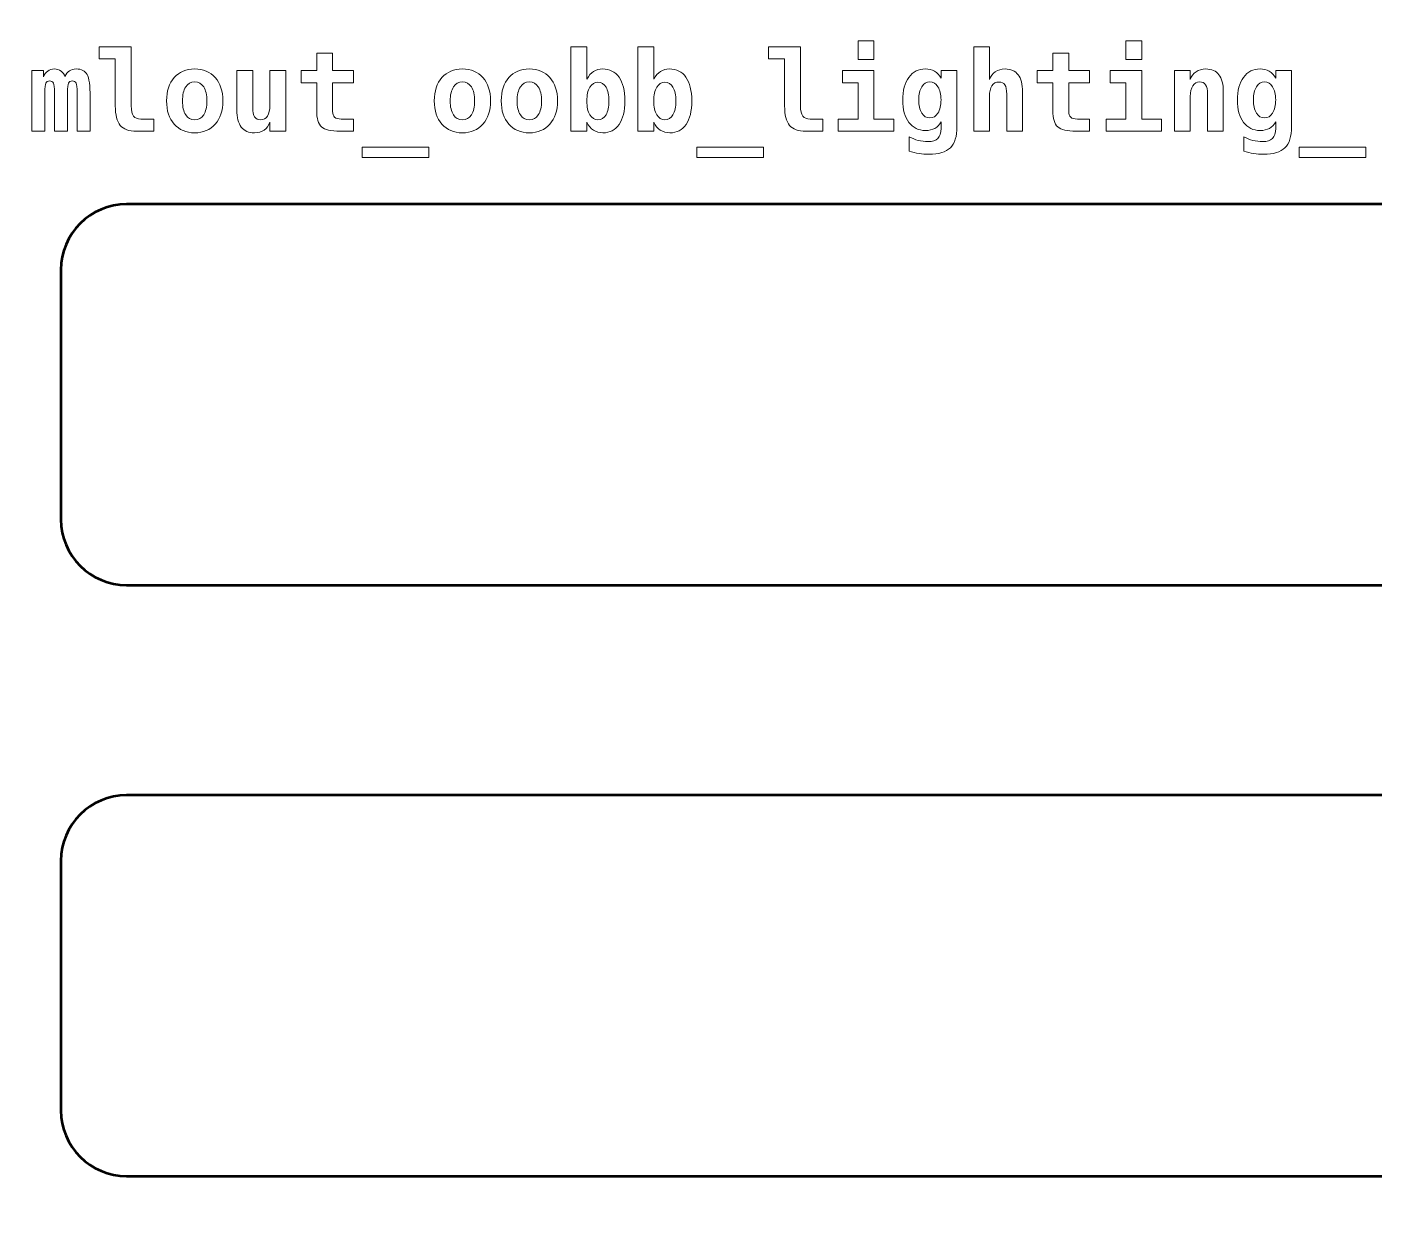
# Model space of a CAD drawing. Header units: centimetres. Extents: x -27.2 to 7.2, y -27.2 to 7.2.
# Drawn here: x -21.46 to -11.2, y -18.55 to -9.45 of the extents above; entities that cross this region are included whole.
import ezdxf

# ---------------------------------------------------------------- set-up
doc = ezdxf.new("R2010")
doc.units = ezdxf.units.CM
doc.header["$MEASUREMENT"] = 0
doc.layers.add('Layer 1', color=7, linetype='Continuous')

msp = doc.modelspace()

# ---------------------------------------------------------------- linework, layer by layer
at = {"layer": 'Layer 1', "lineweight": 53}
for points in [[(-27.2, -26.7), (-27.2, -26.7), (-27.2, 6.7), (-27.2, 6.7), (-27.2, 6.7), (-27.2, 6.97614), (-26.97614, 7.2), (-26.7, 7.2), (-26.7, 7.2), (-26.7, 7.2), (6.7, 7.2), (6.7, 7.2), (6.7, 7.2), (6.97614, 7.2), (7.2, 6.97614), (7.2, 6.7), (7.2, 6.7), (7.2, 6.7), (7.2, -26.7), (7.2, -26.7), (7.2, -26.7), (7.2, -26.97614), (6.97614, -27.2), (6.7, -27.2), (6.7, -27.2), (6.7, -27.2), (-26.7, -27.2), (-26.7, -27.2), (-26.7, -27.2), (-26.97614, -27.2), (-27.2, -26.97614), (-27.2, -26.7)], [(-21.2, -13.2), (-21.2, -13.2), (-21.2, -11.3), (-21.2, -11.3), (-21.2, -11.3), (-21.2, -11.02386), (-20.97614, -10.8), (-20.7, -10.8), (-20.7, -10.8), (-20.7, -10.8), (0.7, -10.8), (0.7, -10.8), (0.7, -10.8), (0.97614, -10.8), (1.2, -11.02386), (1.2, -11.3), (1.2, -11.3), (1.2, -11.3), (1.2, -13.2), (1.2, -13.2), (1.2, -13.2), (1.2, -13.47614), (0.97614, -13.7), (0.7, -13.7), (0.7, -13.7), (0.7, -13.7), (-20.7, -13.7), (-20.7, -13.7), (-20.7, -13.7), (-20.97614, -13.7), (-21.2, -13.47614), (-21.2, -13.2)], [(-21.2, -17.7), (-21.2, -17.7), (-21.2, -15.8), (-21.2, -15.8), (-21.2, -15.8), (-21.2, -15.52386), (-20.97614, -15.3), (-20.7, -15.3), (-20.7, -15.3), (-20.7, -15.3), (0.7, -15.3), (0.7, -15.3), (0.7, -15.3), (0.97614, -15.3), (1.2, -15.52386), (1.2, -15.8), (1.2, -15.8), (1.2, -15.8), (1.2, -17.7), (1.2, -17.7), (1.2, -17.7), (1.2, -17.97614), (0.97614, -18.2), (0.7, -18.2), (0.7, -18.2), (0.7, -18.2), (-20.7, -18.2), (-20.7, -18.2), (-20.7, -18.2), (-20.97614, -18.2), (-21.2, -17.97614), (-21.2, -17.7)]]:
    msp.add_open_spline(points, degree=3, knots=[0, 0, 0, 0, 0.11111111, 0.11111111, 0.11111111, 0.11111111, 0.22222222, 0.22222222, 0.22222222, 0.22222222, 0.33333333, 0.33333333, 0.33333333, 0.33333333, 0.44444444, 0.44444444, 0.44444444, 0.44444444, 0.55555556, 0.55555556, 0.55555556, 0.55555556, 0.66666667, 0.66666667, 0.66666667, 0.66666667, 0.77777778, 0.77777778, 0.77777778, 0.77777778, 1, 1, 1, 1], dxfattribs=at)
at = {"layer": 'Layer 1', "color": 5, "lineweight": 9}
for points, knots in [([(-20.78583, -10.05109), (-20.78583, -10.05109), (-20.78583, -9.69393), (-20.78583, -9.69393), (-20.78583, -9.69393), (-20.78583, -9.69393), (-20.9086, -9.69393), (-20.9086, -9.69393), (-20.9086, -9.69393), (-20.9086, -9.69393), (-20.9086, -9.6008), (-20.9086, -9.6008), (-20.9086, -9.6008), (-20.9086, -9.6008), (-20.66476, -9.6008), (-20.66476, -9.6008), (-20.66476, -9.6008), (-20.66476, -9.6008), (-20.66476, -10.05109), (-20.66476, -10.05109), (-20.66476, -10.05109), (-20.66476, -10.08749), (-20.65911, -10.11318), (-20.64782, -10.12842), (-20.64782, -10.12842), (-20.63653, -10.14352), (-20.61734, -10.15114), (-20.59039, -10.15114), (-20.59039, -10.15114), (-20.59039, -10.15114), (-20.49373, -10.15114), (-20.49373, -10.15114), (-20.49373, -10.15114), (-20.49373, -10.15114), (-20.49373, -10.24427), (-20.49373, -10.24427), (-20.49373, -10.24427), (-20.49373, -10.24427), (-20.62426, -10.24427), (-20.62426, -10.24427), (-20.62426, -10.24427), (-20.68183, -10.24427), (-20.72318, -10.22931), (-20.74829, -10.19954), (-20.74829, -10.19954), (-20.77327, -10.16976), (-20.78583, -10.12037), (-20.78583, -10.05109)], [0, 0, 0, 0, 0.07692308, 0.07692308, 0.07692308, 0.07692308, 0.15384615, 0.15384615, 0.15384615, 0.15384615, 0.23076923, 0.23076923, 0.23076923, 0.23076923, 0.30769231, 0.30769231, 0.30769231, 0.30769231, 0.38461538, 0.38461538, 0.38461538, 0.38461538, 0.46153846, 0.46153846, 0.46153846, 0.46153846, 0.53846154, 0.53846154, 0.53846154, 0.53846154, 0.61538462, 0.61538462, 0.61538462, 0.61538462, 0.69230769, 0.69230769, 0.69230769, 0.69230769, 0.76923077, 0.76923077, 0.76923077, 0.76923077, 0.84615385, 0.84615385, 0.84615385, 0.84615385, 1, 1, 1, 1]), ([(-17.19507, -9.8469), (-17.18025, -9.82136), (-17.1629, -9.80217), (-17.14328, -9.78933), (-17.14328, -9.78933), (-17.12353, -9.77648), (-17.10137, -9.77013), (-17.07654, -9.77013), (-17.07654, -9.77013), (-17.02178, -9.77013), (-16.97945, -9.79102), (-16.94996, -9.83293), (-16.94996, -9.83293), (-16.92032, -9.87484), (-16.90551, -9.93481), (-16.90551, -10.01313), (-16.90551, -10.01313), (-16.90551, -10.09032), (-16.92004, -10.15001), (-16.94925, -10.19248), (-16.94925, -10.19248), (-16.97846, -10.23496), (-17.01953, -10.25612), (-17.07244, -10.25612), (-17.07244, -10.25612), (-17.10024, -10.25612), (-17.12437, -10.24935), (-17.14512, -10.23594), (-17.14512, -10.23594), (-17.16572, -10.2224), (-17.18237, -10.20236), (-17.19507, -10.17569), (-17.19507, -10.17569), (-17.19507, -10.17569), (-17.19507, -10.24427), (-17.19507, -10.24427), (-17.19507, -10.24427), (-17.19507, -10.24427), (-17.31614, -10.24427), (-17.31614, -10.24427), (-17.31614, -10.24427), (-17.31614, -10.24427), (-17.31614, -9.6008), (-17.31614, -9.6008), (-17.31614, -9.6008), (-17.31614, -9.6008), (-17.19507, -9.6008), (-17.19507, -9.6008), (-17.19507, -9.6008), (-17.19507, -9.6008), (-17.19507, -9.8469), (-17.19507, -9.8469)], [0, 0, 0, 0, 0.07142857, 0.07142857, 0.07142857, 0.07142857, 0.14285714, 0.14285714, 0.14285714, 0.14285714, 0.21428571, 0.21428571, 0.21428571, 0.21428571, 0.28571429, 0.28571429, 0.28571429, 0.28571429, 0.35714286, 0.35714286, 0.35714286, 0.35714286, 0.42857143, 0.42857143, 0.42857143, 0.42857143, 0.5, 0.5, 0.5, 0.5, 0.57142857, 0.57142857, 0.57142857, 0.57142857, 0.64285714, 0.64285714, 0.64285714, 0.64285714, 0.71428571, 0.71428571, 0.71428571, 0.71428571, 0.78571429, 0.78571429, 0.78571429, 0.78571429, 0.85714286, 0.85714286, 0.85714286, 0.85714286, 1, 1, 1, 1]), ([(-16.68537, -9.8469), (-16.67055, -9.82136), (-16.6532, -9.80217), (-16.63358, -9.78933), (-16.63358, -9.78933), (-16.61383, -9.77648), (-16.59167, -9.77013), (-16.56684, -9.77013), (-16.56684, -9.77013), (-16.51208, -9.77013), (-16.46975, -9.79102), (-16.44026, -9.83293), (-16.44026, -9.83293), (-16.41062, -9.87484), (-16.39581, -9.93481), (-16.39581, -10.01313), (-16.39581, -10.01313), (-16.39581, -10.09032), (-16.41034, -10.15001), (-16.43955, -10.19248), (-16.43955, -10.19248), (-16.46876, -10.23496), (-16.50983, -10.25612), (-16.56274, -10.25612), (-16.56274, -10.25612), (-16.59054, -10.25612), (-16.61467, -10.24935), (-16.63542, -10.23594), (-16.63542, -10.23594), (-16.65602, -10.2224), (-16.67267, -10.20236), (-16.68537, -10.17569), (-16.68537, -10.17569), (-16.68537, -10.17569), (-16.68537, -10.24427), (-16.68537, -10.24427), (-16.68537, -10.24427), (-16.68537, -10.24427), (-16.80644, -10.24427), (-16.80644, -10.24427), (-16.80644, -10.24427), (-16.80644, -10.24427), (-16.80644, -9.6008), (-16.80644, -9.6008), (-16.80644, -9.6008), (-16.80644, -9.6008), (-16.68537, -9.6008), (-16.68537, -9.6008), (-16.68537, -9.6008), (-16.68537, -9.6008), (-16.68537, -9.8469), (-16.68537, -9.8469)], [0, 0, 0, 0, 0.07142857, 0.07142857, 0.07142857, 0.07142857, 0.14285714, 0.14285714, 0.14285714, 0.14285714, 0.21428571, 0.21428571, 0.21428571, 0.21428571, 0.28571429, 0.28571429, 0.28571429, 0.28571429, 0.35714286, 0.35714286, 0.35714286, 0.35714286, 0.42857143, 0.42857143, 0.42857143, 0.42857143, 0.5, 0.5, 0.5, 0.5, 0.57142857, 0.57142857, 0.57142857, 0.57142857, 0.64285714, 0.64285714, 0.64285714, 0.64285714, 0.71428571, 0.71428571, 0.71428571, 0.71428571, 0.78571429, 0.78571429, 0.78571429, 0.78571429, 0.85714286, 0.85714286, 0.85714286, 0.85714286, 1, 1, 1, 1]), ([(-15.68883, -10.05109), (-15.68883, -10.05109), (-15.68883, -9.69393), (-15.68883, -9.69393), (-15.68883, -9.69393), (-15.68883, -9.69393), (-15.8116, -9.69393), (-15.8116, -9.69393), (-15.8116, -9.69393), (-15.8116, -9.69393), (-15.8116, -9.6008), (-15.8116, -9.6008), (-15.8116, -9.6008), (-15.8116, -9.6008), (-15.56776, -9.6008), (-15.56776, -9.6008), (-15.56776, -9.6008), (-15.56776, -9.6008), (-15.56776, -10.05109), (-15.56776, -10.05109), (-15.56776, -10.05109), (-15.56776, -10.08749), (-15.56211, -10.11318), (-15.55082, -10.12842), (-15.55082, -10.12842), (-15.53953, -10.14352), (-15.52034, -10.15114), (-15.49339, -10.15114), (-15.49339, -10.15114), (-15.49339, -10.15114), (-15.39673, -10.15114), (-15.39673, -10.15114), (-15.39673, -10.15114), (-15.39673, -10.15114), (-15.39673, -10.24427), (-15.39673, -10.24427), (-15.39673, -10.24427), (-15.39673, -10.24427), (-15.52726, -10.24427), (-15.52726, -10.24427), (-15.52726, -10.24427), (-15.58483, -10.24427), (-15.62618, -10.22931), (-15.65129, -10.19954), (-15.65129, -10.19954), (-15.67627, -10.16976), (-15.68883, -10.12037), (-15.68883, -10.05109)], [0, 0, 0, 0, 0.07692308, 0.07692308, 0.07692308, 0.07692308, 0.15384615, 0.15384615, 0.15384615, 0.15384615, 0.23076923, 0.23076923, 0.23076923, 0.23076923, 0.30769231, 0.30769231, 0.30769231, 0.30769231, 0.38461538, 0.38461538, 0.38461538, 0.38461538, 0.46153846, 0.46153846, 0.46153846, 0.46153846, 0.53846154, 0.53846154, 0.53846154, 0.53846154, 0.61538462, 0.61538462, 0.61538462, 0.61538462, 0.69230769, 0.69230769, 0.69230769, 0.69230769, 0.76923077, 0.76923077, 0.76923077, 0.76923077, 0.84615385, 0.84615385, 0.84615385, 0.84615385, 1, 1, 1, 1]), ([(-15.12918, -9.55593), (-15.12918, -9.55593), (-15.0081, -9.55593), (-15.0081, -9.55593), (-15.0081, -9.55593), (-15.0081, -9.55593), (-15.0081, -9.69732), (-15.0081, -9.69732), (-15.0081, -9.69732), (-15.0081, -9.69732), (-15.12918, -9.69732), (-15.12918, -9.69732), (-15.12918, -9.69732), (-15.12918, -9.69732), (-15.12918, -9.55593), (-15.12918, -9.55593)], [0, 0, 0, 0, 0.2, 0.2, 0.2, 0.2, 0.4, 0.4, 0.4, 0.4, 0.6, 0.6, 0.6, 0.6, 1, 1, 1, 1]), ([(-13.87694, -9.9437), (-13.87694, -9.9437), (-13.87694, -10.24427), (-13.87694, -10.24427), (-13.87694, -10.24427), (-13.87694, -10.24427), (-13.99717, -10.24427), (-13.99717, -10.24427), (-13.99717, -10.24427), (-13.99717, -10.24427), (-13.99717, -9.96219), (-13.99717, -9.96219), (-13.99717, -9.96219), (-13.99717, -9.92889), (-14.00197, -9.90504), (-14.01142, -9.89064), (-14.01142, -9.89064), (-14.02102, -9.87639), (-14.03654, -9.8692), (-14.05799, -9.8692), (-14.05799, -9.8692), (-14.08014, -9.8692), (-14.09736, -9.87893), (-14.10978, -9.89841), (-14.10978, -9.89841), (-14.12219, -9.91774), (-14.1284, -9.94469), (-14.1284, -9.97926), (-14.1284, -9.97926), (-14.1284, -9.97926), (-14.1284, -10.24427), (-14.1284, -10.24427), (-14.1284, -10.24427), (-14.1284, -10.24427), (-14.24863, -10.24427), (-14.24863, -10.24427), (-14.24863, -10.24427), (-14.24863, -10.24427), (-14.24863, -9.6008), (-14.24863, -9.6008), (-14.24863, -9.6008), (-14.24863, -9.6008), (-14.1284, -9.6008), (-14.1284, -9.6008), (-14.1284, -9.6008), (-14.1284, -9.6008), (-14.1284, -9.85057), (-14.1284, -9.85057), (-14.1284, -9.85057), (-14.11979, -9.82503), (-14.10526, -9.80527), (-14.08452, -9.79116), (-14.08452, -9.79116), (-14.06391, -9.77719), (-14.03894, -9.77013), (-14.00973, -9.77013), (-14.00973, -9.77013), (-13.96584, -9.77013), (-13.93282, -9.78467), (-13.91039, -9.81374), (-13.91039, -9.81374), (-13.88809, -9.84281), (-13.87694, -9.88613), (-13.87694, -9.9437)], [0, 0, 0, 0, 0.05882353, 0.05882353, 0.05882353, 0.05882353, 0.11764706, 0.11764706, 0.11764706, 0.11764706, 0.17647059, 0.17647059, 0.17647059, 0.17647059, 0.23529412, 0.23529412, 0.23529412, 0.23529412, 0.29411765, 0.29411765, 0.29411765, 0.29411765, 0.35294118, 0.35294118, 0.35294118, 0.35294118, 0.41176471, 0.41176471, 0.41176471, 0.41176471, 0.47058824, 0.47058824, 0.47058824, 0.47058824, 0.52941176, 0.52941176, 0.52941176, 0.52941176, 0.58823529, 0.58823529, 0.58823529, 0.58823529, 0.64705882, 0.64705882, 0.64705882, 0.64705882, 0.70588235, 0.70588235, 0.70588235, 0.70588235, 0.76470588, 0.76470588, 0.76470588, 0.76470588, 0.82352941, 0.82352941, 0.82352941, 0.82352941, 0.88235294, 0.88235294, 0.88235294, 0.88235294, 1, 1, 1, 1]), ([(-13.09038, -9.55593), (-13.09038, -9.55593), (-12.9693, -9.55593), (-12.9693, -9.55593), (-12.9693, -9.55593), (-12.9693, -9.55593), (-12.9693, -9.69732), (-12.9693, -9.69732), (-12.9693, -9.69732), (-12.9693, -9.69732), (-13.09038, -9.69732), (-13.09038, -9.69732), (-13.09038, -9.69732), (-13.09038, -9.69732), (-13.09038, -9.55593), (-13.09038, -9.55593)], [0, 0, 0, 0, 0.2, 0.2, 0.2, 0.2, 0.4, 0.4, 0.4, 0.4, 0.6, 0.6, 0.6, 0.6, 1, 1, 1, 1]), ([(-19.13142, -9.64991), (-19.13142, -9.64991), (-19.13142, -9.78114), (-19.13142, -9.78114), (-19.13142, -9.78114), (-19.13142, -9.78114), (-18.97309, -9.78114), (-18.97309, -9.78114), (-18.97309, -9.78114), (-18.97309, -9.78114), (-18.97309, -9.87428), (-18.97309, -9.87428), (-18.97309, -9.87428), (-18.97309, -9.87428), (-19.13142, -9.87428), (-19.13142, -9.87428), (-19.13142, -9.87428), (-19.13142, -9.87428), (-19.13142, -10.09328), (-19.13142, -10.09328), (-19.13142, -10.09328), (-19.13142, -10.11388), (-19.12634, -10.1287), (-19.11632, -10.13773), (-19.11632, -10.13773), (-19.1063, -10.14662), (-19.08951, -10.15114), (-19.06609, -10.15114), (-19.06609, -10.15114), (-19.06609, -10.15114), (-18.97309, -10.15114), (-18.97309, -10.15114), (-18.97309, -10.15114), (-18.97309, -10.15114), (-18.97309, -10.24427), (-18.97309, -10.24427), (-18.97309, -10.24427), (-18.97309, -10.24427), (-19.07484, -10.24427), (-19.07484, -10.24427), (-19.07484, -10.24427), (-19.14426, -10.24427), (-19.19125, -10.23312), (-19.21567, -10.21097), (-19.21567, -10.21097), (-19.24022, -10.18881), (-19.2525, -10.14761), (-19.2525, -10.08749), (-19.2525, -10.08749), (-19.2525, -10.08749), (-19.2525, -9.87428), (-19.2525, -9.87428), (-19.2525, -9.87428), (-19.2525, -9.87428), (-19.37103, -9.87428), (-19.37103, -9.87428), (-19.37103, -9.87428), (-19.37103, -9.87428), (-19.37103, -9.78114), (-19.37103, -9.78114), (-19.37103, -9.78114), (-19.37103, -9.78114), (-19.2525, -9.78114), (-19.2525, -9.78114), (-19.2525, -9.78114), (-19.2525, -9.78114), (-19.2525, -9.64991), (-19.2525, -9.64991), (-19.2525, -9.64991), (-19.2525, -9.64991), (-19.13142, -9.64991), (-19.13142, -9.64991)], [0, 0, 0, 0, 0.05263158, 0.05263158, 0.05263158, 0.05263158, 0.10526316, 0.10526316, 0.10526316, 0.10526316, 0.15789474, 0.15789474, 0.15789474, 0.15789474, 0.21052632, 0.21052632, 0.21052632, 0.21052632, 0.26315789, 0.26315789, 0.26315789, 0.26315789, 0.31578947, 0.31578947, 0.31578947, 0.31578947, 0.36842105, 0.36842105, 0.36842105, 0.36842105, 0.42105263, 0.42105263, 0.42105263, 0.42105263, 0.47368421, 0.47368421, 0.47368421, 0.47368421, 0.52631579, 0.52631579, 0.52631579, 0.52631579, 0.57894737, 0.57894737, 0.57894737, 0.57894737, 0.63157895, 0.63157895, 0.63157895, 0.63157895, 0.68421053, 0.68421053, 0.68421053, 0.68421053, 0.73684211, 0.73684211, 0.73684211, 0.73684211, 0.78947368, 0.78947368, 0.78947368, 0.78947368, 0.84210526, 0.84210526, 0.84210526, 0.84210526, 0.89473684, 0.89473684, 0.89473684, 0.89473684, 1, 1, 1, 1]), ([(-13.52472, -9.64991), (-13.52472, -9.64991), (-13.52472, -9.78114), (-13.52472, -9.78114), (-13.52472, -9.78114), (-13.52472, -9.78114), (-13.36639, -9.78114), (-13.36639, -9.78114), (-13.36639, -9.78114), (-13.36639, -9.78114), (-13.36639, -9.87428), (-13.36639, -9.87428), (-13.36639, -9.87428), (-13.36639, -9.87428), (-13.52472, -9.87428), (-13.52472, -9.87428), (-13.52472, -9.87428), (-13.52472, -9.87428), (-13.52472, -10.09328), (-13.52472, -10.09328), (-13.52472, -10.09328), (-13.52472, -10.11388), (-13.51964, -10.1287), (-13.50962, -10.13773), (-13.50962, -10.13773), (-13.4996, -10.14662), (-13.48281, -10.15114), (-13.45939, -10.15114), (-13.45939, -10.15114), (-13.45939, -10.15114), (-13.36639, -10.15114), (-13.36639, -10.15114), (-13.36639, -10.15114), (-13.36639, -10.15114), (-13.36639, -10.24427), (-13.36639, -10.24427), (-13.36639, -10.24427), (-13.36639, -10.24427), (-13.46814, -10.24427), (-13.46814, -10.24427), (-13.46814, -10.24427), (-13.53756, -10.24427), (-13.58455, -10.23312), (-13.60897, -10.21097), (-13.60897, -10.21097), (-13.63352, -10.18881), (-13.6458, -10.14761), (-13.6458, -10.08749), (-13.6458, -10.08749), (-13.6458, -10.08749), (-13.6458, -9.87428), (-13.6458, -9.87428), (-13.6458, -9.87428), (-13.6458, -9.87428), (-13.76433, -9.87428), (-13.76433, -9.87428), (-13.76433, -9.87428), (-13.76433, -9.87428), (-13.76433, -9.78114), (-13.76433, -9.78114), (-13.76433, -9.78114), (-13.76433, -9.78114), (-13.6458, -9.78114), (-13.6458, -9.78114), (-13.6458, -9.78114), (-13.6458, -9.78114), (-13.6458, -9.64991), (-13.6458, -9.64991), (-13.6458, -9.64991), (-13.6458, -9.64991), (-13.52472, -9.64991), (-13.52472, -9.64991)], [0, 0, 0, 0, 0.05263158, 0.05263158, 0.05263158, 0.05263158, 0.10526316, 0.10526316, 0.10526316, 0.10526316, 0.15789474, 0.15789474, 0.15789474, 0.15789474, 0.21052632, 0.21052632, 0.21052632, 0.21052632, 0.26315789, 0.26315789, 0.26315789, 0.26315789, 0.31578947, 0.31578947, 0.31578947, 0.31578947, 0.36842105, 0.36842105, 0.36842105, 0.36842105, 0.42105263, 0.42105263, 0.42105263, 0.42105263, 0.47368421, 0.47368421, 0.47368421, 0.47368421, 0.52631579, 0.52631579, 0.52631579, 0.52631579, 0.57894737, 0.57894737, 0.57894737, 0.57894737, 0.63157895, 0.63157895, 0.63157895, 0.63157895, 0.68421053, 0.68421053, 0.68421053, 0.68421053, 0.73684211, 0.73684211, 0.73684211, 0.73684211, 0.78947368, 0.78947368, 0.78947368, 0.78947368, 0.84210526, 0.84210526, 0.84210526, 0.84210526, 0.89473684, 0.89473684, 0.89473684, 0.89473684, 1, 1, 1, 1]), ([(-21.17022, -9.82757), (-21.16119, -9.80795), (-21.14962, -9.79356), (-21.13551, -9.78425), (-21.13551, -9.78425), (-21.1214, -9.77479), (-21.10418, -9.77013), (-21.08386, -9.77013), (-21.08386, -9.77013), (-21.04393, -9.77013), (-21.01627, -9.78396), (-21.00103, -9.81148), (-21.00103, -9.81148), (-20.98565, -9.839), (-20.97803, -9.89643), (-20.97803, -9.9835), (-20.97803, -9.9835), (-20.97803, -9.9835), (-20.97803, -10.24427), (-20.97803, -10.24427), (-20.97803, -10.24427), (-20.97803, -10.24427), (-21.07709, -10.24427), (-21.07709, -10.24427), (-21.07709, -10.24427), (-21.07709, -10.24427), (-21.07709, -9.94709), (-21.07709, -9.94709), (-21.07709, -9.94709), (-21.07709, -9.91266), (-21.07977, -9.88966), (-21.08499, -9.87809), (-21.08499, -9.87809), (-21.09021, -9.86651), (-21.09967, -9.86073), (-21.1135, -9.86073), (-21.1135, -9.86073), (-21.12732, -9.86073), (-21.13692, -9.86666), (-21.14242, -9.87851), (-21.14242, -9.87851), (-21.14793, -9.89036), (-21.15075, -9.91322), (-21.15075, -9.94709), (-21.15075, -9.94709), (-21.15075, -9.94709), (-21.15075, -10.24427), (-21.15075, -10.24427), (-21.15075, -10.24427), (-21.15075, -10.24427), (-21.24896, -10.24427), (-21.24896, -10.24427), (-21.24896, -10.24427), (-21.24896, -10.24427), (-21.24896, -9.94709), (-21.24896, -9.94709), (-21.24896, -9.94709), (-21.24896, -9.91322), (-21.25178, -9.89036), (-21.25729, -9.87851), (-21.25729, -9.87851), (-21.26279, -9.86666), (-21.27239, -9.86073), (-21.28622, -9.86073), (-21.28622, -9.86073), (-21.30004, -9.86073), (-21.3095, -9.86651), (-21.31472, -9.87809), (-21.31472, -9.87809), (-21.31994, -9.88966), (-21.32262, -9.91266), (-21.32262, -9.94709), (-21.32262, -9.94709), (-21.32262, -9.94709), (-21.32262, -10.24427), (-21.32262, -10.24427), (-21.32262, -10.24427), (-21.32262, -10.24427), (-21.42168, -10.24427), (-21.42168, -10.24427), (-21.42168, -10.24427), (-21.42168, -10.24427), (-21.42168, -9.78114), (-21.42168, -9.78114), (-21.42168, -9.78114), (-21.42168, -9.78114), (-21.33363, -9.78114), (-21.33363, -9.78114), (-21.33363, -9.78114), (-21.33363, -9.78114), (-21.33363, -9.82926), (-21.33363, -9.82926), (-21.33363, -9.82926), (-21.32672, -9.81106), (-21.31571, -9.79666), (-21.30047, -9.78608), (-21.30047, -9.78608), (-21.28537, -9.7755), (-21.26844, -9.77013), (-21.24967, -9.77013), (-21.24967, -9.77013), (-21.2309, -9.77013), (-21.21383, -9.77578), (-21.1983, -9.78693), (-21.1983, -9.78693), (-21.18292, -9.79807), (-21.17347, -9.81162), (-21.17022, -9.82757)], [0, 0, 0, 0, 0.03571429, 0.03571429, 0.03571429, 0.03571429, 0.07142857, 0.07142857, 0.07142857, 0.07142857, 0.10714286, 0.10714286, 0.10714286, 0.10714286, 0.14285714, 0.14285714, 0.14285714, 0.14285714, 0.17857143, 0.17857143, 0.17857143, 0.17857143, 0.21428571, 0.21428571, 0.21428571, 0.21428571, 0.25, 0.25, 0.25, 0.25, 0.28571429, 0.28571429, 0.28571429, 0.28571429, 0.32142857, 0.32142857, 0.32142857, 0.32142857, 0.35714286, 0.35714286, 0.35714286, 0.35714286, 0.39285714, 0.39285714, 0.39285714, 0.39285714, 0.42857143, 0.42857143, 0.42857143, 0.42857143, 0.46428571, 0.46428571, 0.46428571, 0.46428571, 0.5, 0.5, 0.5, 0.5, 0.53571429, 0.53571429, 0.53571429, 0.53571429, 0.57142857, 0.57142857, 0.57142857, 0.57142857, 0.60714286, 0.60714286, 0.60714286, 0.60714286, 0.64285714, 0.64285714, 0.64285714, 0.64285714, 0.67857143, 0.67857143, 0.67857143, 0.67857143, 0.71428571, 0.71428571, 0.71428571, 0.71428571, 0.75, 0.75, 0.75, 0.75, 0.78571429, 0.78571429, 0.78571429, 0.78571429, 0.82142857, 0.82142857, 0.82142857, 0.82142857, 0.85714286, 0.85714286, 0.85714286, 0.85714286, 0.89285714, 0.89285714, 0.89285714, 0.89285714, 0.92857143, 0.92857143, 0.92857143, 0.92857143, 1, 1, 1, 1]), ([(-20.39551, -10.01313), (-20.39551, -9.93848), (-20.37618, -9.87936), (-20.33751, -9.83561), (-20.33751, -9.83561), (-20.29871, -9.79201), (-20.24678, -9.77013), (-20.18144, -9.77013), (-20.18144, -9.77013), (-20.11597, -9.77013), (-20.0639, -9.79201), (-20.02509, -9.83561), (-20.02509, -9.83561), (-19.98643, -9.87936), (-19.96709, -9.93848), (-19.96709, -10.01313), (-19.96709, -10.01313), (-19.96709, -10.08778), (-19.98643, -10.1469), (-20.02509, -10.19065), (-20.02509, -10.19065), (-20.0639, -10.23425), (-20.11597, -10.25612), (-20.18144, -10.25612), (-20.18144, -10.25612), (-20.24678, -10.25612), (-20.29871, -10.23425), (-20.33751, -10.19065), (-20.33751, -10.19065), (-20.37618, -10.1469), (-20.39551, -10.08778), (-20.39551, -10.01313)], [0, 0, 0, 0, 0.11111111, 0.11111111, 0.11111111, 0.11111111, 0.22222222, 0.22222222, 0.22222222, 0.22222222, 0.33333333, 0.33333333, 0.33333333, 0.33333333, 0.44444444, 0.44444444, 0.44444444, 0.44444444, 0.55555556, 0.55555556, 0.55555556, 0.55555556, 0.66666667, 0.66666667, 0.66666667, 0.66666667, 0.77777778, 0.77777778, 0.77777778, 0.77777778, 1, 1, 1, 1]), ([(-19.86041, -10.08256), (-19.86041, -10.08256), (-19.86041, -9.78114), (-19.86041, -9.78114), (-19.86041, -9.78114), (-19.86041, -9.78114), (-19.73934, -9.78114), (-19.73934, -9.78114), (-19.73934, -9.78114), (-19.73934, -9.78114), (-19.73934, -10.06407), (-19.73934, -10.06407), (-19.73934, -10.06407), (-19.73934, -10.09737), (-19.73468, -10.12122), (-19.72522, -10.13561), (-19.72522, -10.13561), (-19.71591, -10.14987), (-19.70025, -10.15706), (-19.67852, -10.15706), (-19.67852, -10.15706), (-19.65664, -10.15706), (-19.63971, -10.14747), (-19.62743, -10.12814), (-19.62743, -10.12814), (-19.61516, -10.1088), (-19.60895, -10.08185), (-19.60895, -10.047), (-19.60895, -10.047), (-19.60895, -10.047), (-19.60895, -9.78114), (-19.60895, -9.78114), (-19.60895, -9.78114), (-19.60895, -9.78114), (-19.48787, -9.78114), (-19.48787, -9.78114), (-19.48787, -9.78114), (-19.48787, -9.78114), (-19.48787, -10.24427), (-19.48787, -10.24427), (-19.48787, -10.24427), (-19.48787, -10.24427), (-19.60895, -10.24427), (-19.60895, -10.24427), (-19.60895, -10.24427), (-19.60895, -10.24427), (-19.60895, -10.17569), (-19.60895, -10.17569), (-19.60895, -10.17569), (-19.61756, -10.20123), (-19.63209, -10.22099), (-19.65255, -10.2351), (-19.65255, -10.2351), (-19.67315, -10.24907), (-19.69785, -10.25612), (-19.72678, -10.25612), (-19.72678, -10.25612), (-19.77094, -10.25612), (-19.80425, -10.24159), (-19.82668, -10.21238), (-19.82668, -10.21238), (-19.84912, -10.18317), (-19.86041, -10.13985), (-19.86041, -10.08256)], [0, 0, 0, 0, 0.05882353, 0.05882353, 0.05882353, 0.05882353, 0.11764706, 0.11764706, 0.11764706, 0.11764706, 0.17647059, 0.17647059, 0.17647059, 0.17647059, 0.23529412, 0.23529412, 0.23529412, 0.23529412, 0.29411765, 0.29411765, 0.29411765, 0.29411765, 0.35294118, 0.35294118, 0.35294118, 0.35294118, 0.41176471, 0.41176471, 0.41176471, 0.41176471, 0.47058824, 0.47058824, 0.47058824, 0.47058824, 0.52941176, 0.52941176, 0.52941176, 0.52941176, 0.58823529, 0.58823529, 0.58823529, 0.58823529, 0.64705882, 0.64705882, 0.64705882, 0.64705882, 0.70588235, 0.70588235, 0.70588235, 0.70588235, 0.76470588, 0.76470588, 0.76470588, 0.76470588, 0.82352941, 0.82352941, 0.82352941, 0.82352941, 0.88235294, 0.88235294, 0.88235294, 0.88235294, 1, 1, 1, 1]), ([(-18.35671, -10.01313), (-18.35671, -9.93848), (-18.33738, -9.87936), (-18.29871, -9.83561), (-18.29871, -9.83561), (-18.25991, -9.79201), (-18.20798, -9.77013), (-18.14264, -9.77013), (-18.14264, -9.77013), (-18.07717, -9.77013), (-18.0251, -9.79201), (-17.98629, -9.83561), (-17.98629, -9.83561), (-17.94763, -9.87936), (-17.92829, -9.93848), (-17.92829, -10.01313), (-17.92829, -10.01313), (-17.92829, -10.08778), (-17.94763, -10.1469), (-17.98629, -10.19065), (-17.98629, -10.19065), (-18.0251, -10.23425), (-18.07717, -10.25612), (-18.14264, -10.25612), (-18.14264, -10.25612), (-18.20798, -10.25612), (-18.25991, -10.23425), (-18.29871, -10.19065), (-18.29871, -10.19065), (-18.33738, -10.1469), (-18.35671, -10.08778), (-18.35671, -10.01313)], [0, 0, 0, 0, 0.11111111, 0.11111111, 0.11111111, 0.11111111, 0.22222222, 0.22222222, 0.22222222, 0.22222222, 0.33333333, 0.33333333, 0.33333333, 0.33333333, 0.44444444, 0.44444444, 0.44444444, 0.44444444, 0.55555556, 0.55555556, 0.55555556, 0.55555556, 0.66666667, 0.66666667, 0.66666667, 0.66666667, 0.77777778, 0.77777778, 0.77777778, 0.77777778, 1, 1, 1, 1]), ([(-17.84701, -10.01313), (-17.84701, -9.93848), (-17.82768, -9.87936), (-17.78901, -9.83561), (-17.78901, -9.83561), (-17.75021, -9.79201), (-17.69828, -9.77013), (-17.63294, -9.77013), (-17.63294, -9.77013), (-17.56747, -9.77013), (-17.5154, -9.79201), (-17.47659, -9.83561), (-17.47659, -9.83561), (-17.43793, -9.87936), (-17.41859, -9.93848), (-17.41859, -10.01313), (-17.41859, -10.01313), (-17.41859, -10.08778), (-17.43793, -10.1469), (-17.47659, -10.19065), (-17.47659, -10.19065), (-17.5154, -10.23425), (-17.56747, -10.25612), (-17.63294, -10.25612), (-17.63294, -10.25612), (-17.69828, -10.25612), (-17.75021, -10.23425), (-17.78901, -10.19065), (-17.78901, -10.19065), (-17.82768, -10.1469), (-17.84701, -10.08778), (-17.84701, -10.01313)], [0, 0, 0, 0, 0.11111111, 0.11111111, 0.11111111, 0.11111111, 0.22222222, 0.22222222, 0.22222222, 0.22222222, 0.33333333, 0.33333333, 0.33333333, 0.33333333, 0.44444444, 0.44444444, 0.44444444, 0.44444444, 0.55555556, 0.55555556, 0.55555556, 0.55555556, 0.66666667, 0.66666667, 0.66666667, 0.66666667, 0.77777778, 0.77777778, 0.77777778, 0.77777778, 1, 1, 1, 1]), ([(-15.24771, -9.78114), (-15.24771, -9.78114), (-15.0081, -9.78114), (-15.0081, -9.78114), (-15.0081, -9.78114), (-15.0081, -9.78114), (-15.0081, -10.15114), (-15.0081, -10.15114), (-15.0081, -10.15114), (-15.0081, -10.15114), (-14.85739, -10.15114), (-14.85739, -10.15114), (-14.85739, -10.15114), (-14.85739, -10.15114), (-14.85739, -10.24427), (-14.85739, -10.24427), (-14.85739, -10.24427), (-14.85739, -10.24427), (-15.27988, -10.24427), (-15.27988, -10.24427), (-15.27988, -10.24427), (-15.27988, -10.24427), (-15.27988, -10.15114), (-15.27988, -10.15114), (-15.27988, -10.15114), (-15.27988, -10.15114), (-15.12918, -10.15114), (-15.12918, -10.15114), (-15.12918, -10.15114), (-15.12918, -10.15114), (-15.12918, -9.87428), (-15.12918, -9.87428), (-15.12918, -9.87428), (-15.12918, -9.87428), (-15.24771, -9.87428), (-15.24771, -9.87428), (-15.24771, -9.87428), (-15.24771, -9.87428), (-15.24771, -9.78114), (-15.24771, -9.78114)], [0, 0, 0, 0, 0.09090909, 0.09090909, 0.09090909, 0.09090909, 0.18181818, 0.18181818, 0.18181818, 0.18181818, 0.27272727, 0.27272727, 0.27272727, 0.27272727, 0.36363636, 0.36363636, 0.36363636, 0.36363636, 0.45454545, 0.45454545, 0.45454545, 0.45454545, 0.54545455, 0.54545455, 0.54545455, 0.54545455, 0.63636364, 0.63636364, 0.63636364, 0.63636364, 0.72727273, 0.72727273, 0.72727273, 0.72727273, 0.81818182, 0.81818182, 0.81818182, 0.81818182, 1, 1, 1, 1]), ([(-14.37648, -10.20942), (-14.37648, -10.28364), (-14.39327, -10.33712), (-14.42672, -10.37014), (-14.42672, -10.37014), (-14.46016, -10.40302), (-14.51449, -10.41953), (-14.5897, -10.41953), (-14.5897, -10.41953), (-14.6151, -10.41953), (-14.64008, -10.4177), (-14.66491, -10.41389), (-14.66491, -10.41389), (-14.68975, -10.41022), (-14.71487, -10.40443), (-14.74055, -10.39667), (-14.74055, -10.39667), (-14.74055, -10.39667), (-14.74055, -10.28576), (-14.74055, -10.28576), (-14.74055, -10.28576), (-14.71769, -10.29846), (-14.69441, -10.30777), (-14.6707, -10.31384), (-14.6707, -10.31384), (-14.64699, -10.31991), (-14.62258, -10.32301), (-14.5976, -10.32301), (-14.5976, -10.32301), (-14.56345, -10.32301), (-14.5382, -10.31497), (-14.52197, -10.29874), (-14.52197, -10.29874), (-14.50574, -10.28265), (-14.49756, -10.25739), (-14.49756, -10.2231), (-14.49756, -10.2231), (-14.49756, -10.2231), (-14.49756, -10.17315), (-14.49756, -10.17315), (-14.49756, -10.17315), (-14.50941, -10.19516), (-14.52507, -10.21153), (-14.54469, -10.22226), (-14.54469, -10.22226), (-14.56416, -10.23298), (-14.58801, -10.23834), (-14.61609, -10.23834), (-14.61609, -10.23834), (-14.66901, -10.23834), (-14.71106, -10.21774), (-14.7421, -10.1764), (-14.7421, -10.1764), (-14.77329, -10.13505), (-14.78881, -10.07889), (-14.78881, -10.00819), (-14.78881, -10.00819), (-14.78881, -9.93481), (-14.77329, -9.87667), (-14.7421, -9.83378), (-14.7421, -9.83378), (-14.71106, -9.79074), (-14.66929, -9.76929), (-14.61694, -9.76929), (-14.61694, -9.76929), (-14.59055, -9.76929), (-14.56698, -9.7755), (-14.54624, -9.78791), (-14.54624, -9.78791), (-14.52564, -9.80019), (-14.50941, -9.81769), (-14.49756, -9.84027), (-14.49756, -9.84027), (-14.49756, -9.84027), (-14.49756, -9.78114), (-14.49756, -9.78114), (-14.49756, -9.78114), (-14.49756, -9.78114), (-14.37648, -9.78114), (-14.37648, -9.78114), (-14.37648, -9.78114), (-14.37648, -9.78114), (-14.37648, -10.20942), (-14.37648, -10.20942)], [0, 0, 0, 0, 0.04545455, 0.04545455, 0.04545455, 0.04545455, 0.09090909, 0.09090909, 0.09090909, 0.09090909, 0.13636364, 0.13636364, 0.13636364, 0.13636364, 0.18181818, 0.18181818, 0.18181818, 0.18181818, 0.22727273, 0.22727273, 0.22727273, 0.22727273, 0.27272727, 0.27272727, 0.27272727, 0.27272727, 0.31818182, 0.31818182, 0.31818182, 0.31818182, 0.36363636, 0.36363636, 0.36363636, 0.36363636, 0.40909091, 0.40909091, 0.40909091, 0.40909091, 0.45454545, 0.45454545, 0.45454545, 0.45454545, 0.5, 0.5, 0.5, 0.5, 0.54545455, 0.54545455, 0.54545455, 0.54545455, 0.59090909, 0.59090909, 0.59090909, 0.59090909, 0.63636364, 0.63636364, 0.63636364, 0.63636364, 0.68181818, 0.68181818, 0.68181818, 0.68181818, 0.72727273, 0.72727273, 0.72727273, 0.72727273, 0.77272727, 0.77272727, 0.77272727, 0.77272727, 0.81818182, 0.81818182, 0.81818182, 0.81818182, 0.86363636, 0.86363636, 0.86363636, 0.86363636, 0.90909091, 0.90909091, 0.90909091, 0.90909091, 1, 1, 1, 1]), ([(-13.20891, -9.78114), (-13.20891, -9.78114), (-12.9693, -9.78114), (-12.9693, -9.78114), (-12.9693, -9.78114), (-12.9693, -9.78114), (-12.9693, -10.15114), (-12.9693, -10.15114), (-12.9693, -10.15114), (-12.9693, -10.15114), (-12.81859, -10.15114), (-12.81859, -10.15114), (-12.81859, -10.15114), (-12.81859, -10.15114), (-12.81859, -10.24427), (-12.81859, -10.24427), (-12.81859, -10.24427), (-12.81859, -10.24427), (-13.24108, -10.24427), (-13.24108, -10.24427), (-13.24108, -10.24427), (-13.24108, -10.24427), (-13.24108, -10.15114), (-13.24108, -10.15114), (-13.24108, -10.15114), (-13.24108, -10.15114), (-13.09038, -10.15114), (-13.09038, -10.15114), (-13.09038, -10.15114), (-13.09038, -10.15114), (-13.09038, -9.87428), (-13.09038, -9.87428), (-13.09038, -9.87428), (-13.09038, -9.87428), (-13.20891, -9.87428), (-13.20891, -9.87428), (-13.20891, -9.87428), (-13.20891, -9.87428), (-13.20891, -9.78114), (-13.20891, -9.78114)], [0, 0, 0, 0, 0.09090909, 0.09090909, 0.09090909, 0.09090909, 0.18181818, 0.18181818, 0.18181818, 0.18181818, 0.27272727, 0.27272727, 0.27272727, 0.27272727, 0.36363636, 0.36363636, 0.36363636, 0.36363636, 0.45454545, 0.45454545, 0.45454545, 0.45454545, 0.54545455, 0.54545455, 0.54545455, 0.54545455, 0.63636364, 0.63636364, 0.63636364, 0.63636364, 0.72727273, 0.72727273, 0.72727273, 0.72727273, 0.81818182, 0.81818182, 0.81818182, 0.81818182, 1, 1, 1, 1]), ([(-12.34784, -9.94356), (-12.34784, -9.94356), (-12.34784, -10.24427), (-12.34784, -10.24427), (-12.34784, -10.24427), (-12.34784, -10.24427), (-12.46807, -10.24427), (-12.46807, -10.24427), (-12.46807, -10.24427), (-12.46807, -10.24427), (-12.46807, -9.96219), (-12.46807, -9.96219), (-12.46807, -9.96219), (-12.46807, -9.9286), (-12.47287, -9.90447), (-12.48232, -9.89008), (-12.48232, -9.89008), (-12.49192, -9.87555), (-12.50744, -9.86835), (-12.52889, -9.86835), (-12.52889, -9.86835), (-12.55076, -9.86835), (-12.56783, -9.87809), (-12.58039, -9.8977), (-12.58039, -9.8977), (-12.59295, -9.91731), (-12.5993, -9.94441), (-12.5993, -9.97912), (-12.5993, -9.97912), (-12.5993, -9.97912), (-12.5993, -10.24427), (-12.5993, -10.24427), (-12.5993, -10.24427), (-12.5993, -10.24427), (-12.71953, -10.24427), (-12.71953, -10.24427), (-12.71953, -10.24427), (-12.71953, -10.24427), (-12.71953, -9.78114), (-12.71953, -9.78114), (-12.71953, -9.78114), (-12.71953, -9.78114), (-12.5993, -9.78114), (-12.5993, -9.78114), (-12.5993, -9.78114), (-12.5993, -9.78114), (-12.5993, -9.85057), (-12.5993, -9.85057), (-12.5993, -9.85057), (-12.59069, -9.82503), (-12.57616, -9.80527), (-12.55542, -9.79116), (-12.55542, -9.79116), (-12.53481, -9.77719), (-12.50984, -9.77013), (-12.48063, -9.77013), (-12.48063, -9.77013), (-12.43674, -9.77013), (-12.40372, -9.78467), (-12.38129, -9.81374), (-12.38129, -9.81374), (-12.35899, -9.84281), (-12.34784, -9.88613), (-12.34784, -9.94356)], [0, 0, 0, 0, 0.05882353, 0.05882353, 0.05882353, 0.05882353, 0.11764706, 0.11764706, 0.11764706, 0.11764706, 0.17647059, 0.17647059, 0.17647059, 0.17647059, 0.23529412, 0.23529412, 0.23529412, 0.23529412, 0.29411765, 0.29411765, 0.29411765, 0.29411765, 0.35294118, 0.35294118, 0.35294118, 0.35294118, 0.41176471, 0.41176471, 0.41176471, 0.41176471, 0.47058824, 0.47058824, 0.47058824, 0.47058824, 0.52941176, 0.52941176, 0.52941176, 0.52941176, 0.58823529, 0.58823529, 0.58823529, 0.58823529, 0.64705882, 0.64705882, 0.64705882, 0.64705882, 0.70588235, 0.70588235, 0.70588235, 0.70588235, 0.76470588, 0.76470588, 0.76470588, 0.76470588, 0.82352941, 0.82352941, 0.82352941, 0.82352941, 0.88235294, 0.88235294, 0.88235294, 0.88235294, 1, 1, 1, 1]), ([(-11.82798, -10.20942), (-11.82798, -10.28364), (-11.84477, -10.33712), (-11.87822, -10.37014), (-11.87822, -10.37014), (-11.91166, -10.40302), (-11.96599, -10.41953), (-12.0412, -10.41953), (-12.0412, -10.41953), (-12.0666, -10.41953), (-12.09158, -10.4177), (-12.11641, -10.41389), (-12.11641, -10.41389), (-12.14125, -10.41022), (-12.16637, -10.40443), (-12.19205, -10.39667), (-12.19205, -10.39667), (-12.19205, -10.39667), (-12.19205, -10.28576), (-12.19205, -10.28576), (-12.19205, -10.28576), (-12.16919, -10.29846), (-12.14591, -10.30777), (-12.1222, -10.31384), (-12.1222, -10.31384), (-12.09849, -10.31991), (-12.07408, -10.32301), (-12.0491, -10.32301), (-12.0491, -10.32301), (-12.01495, -10.32301), (-11.9897, -10.31497), (-11.97347, -10.29874), (-11.97347, -10.29874), (-11.95724, -10.28265), (-11.94906, -10.25739), (-11.94906, -10.2231), (-11.94906, -10.2231), (-11.94906, -10.2231), (-11.94906, -10.17315), (-11.94906, -10.17315), (-11.94906, -10.17315), (-11.96091, -10.19516), (-11.97657, -10.21153), (-11.99619, -10.22226), (-11.99619, -10.22226), (-12.01566, -10.23298), (-12.03951, -10.23834), (-12.06759, -10.23834), (-12.06759, -10.23834), (-12.12051, -10.23834), (-12.16256, -10.21774), (-12.1936, -10.1764), (-12.1936, -10.1764), (-12.22479, -10.13505), (-12.24031, -10.07889), (-12.24031, -10.00819), (-12.24031, -10.00819), (-12.24031, -9.93481), (-12.22479, -9.87667), (-12.1936, -9.83378), (-12.1936, -9.83378), (-12.16256, -9.79074), (-12.12079, -9.76929), (-12.06844, -9.76929), (-12.06844, -9.76929), (-12.04205, -9.76929), (-12.01848, -9.7755), (-11.99774, -9.78791), (-11.99774, -9.78791), (-11.97714, -9.80019), (-11.96091, -9.81769), (-11.94906, -9.84027), (-11.94906, -9.84027), (-11.94906, -9.84027), (-11.94906, -9.78114), (-11.94906, -9.78114), (-11.94906, -9.78114), (-11.94906, -9.78114), (-11.82798, -9.78114), (-11.82798, -9.78114), (-11.82798, -9.78114), (-11.82798, -9.78114), (-11.82798, -10.20942), (-11.82798, -10.20942)], [0, 0, 0, 0, 0.04545455, 0.04545455, 0.04545455, 0.04545455, 0.09090909, 0.09090909, 0.09090909, 0.09090909, 0.13636364, 0.13636364, 0.13636364, 0.13636364, 0.18181818, 0.18181818, 0.18181818, 0.18181818, 0.22727273, 0.22727273, 0.22727273, 0.22727273, 0.27272727, 0.27272727, 0.27272727, 0.27272727, 0.31818182, 0.31818182, 0.31818182, 0.31818182, 0.36363636, 0.36363636, 0.36363636, 0.36363636, 0.40909091, 0.40909091, 0.40909091, 0.40909091, 0.45454545, 0.45454545, 0.45454545, 0.45454545, 0.5, 0.5, 0.5, 0.5, 0.54545455, 0.54545455, 0.54545455, 0.54545455, 0.59090909, 0.59090909, 0.59090909, 0.59090909, 0.63636364, 0.63636364, 0.63636364, 0.63636364, 0.68181818, 0.68181818, 0.68181818, 0.68181818, 0.72727273, 0.72727273, 0.72727273, 0.72727273, 0.77272727, 0.77272727, 0.77272727, 0.77272727, 0.81818182, 0.81818182, 0.81818182, 0.81818182, 0.86363636, 0.86363636, 0.86363636, 0.86363636, 0.90909091, 0.90909091, 0.90909091, 0.90909091, 1, 1, 1, 1]), ([(-20.18144, -9.86835), (-20.21037, -9.86835), (-20.23309, -9.88105), (-20.2496, -9.90659), (-20.2496, -9.90659), (-20.26611, -9.93213), (-20.27444, -9.96769), (-20.27444, -10.01313), (-20.27444, -10.01313), (-20.27444, -10.05857), (-20.26611, -10.09413), (-20.2496, -10.11967), (-20.2496, -10.11967), (-20.23309, -10.14521), (-20.21037, -10.15791), (-20.18144, -10.15791), (-20.18144, -10.15791), (-20.15237, -10.15791), (-20.12951, -10.14521), (-20.113, -10.11967), (-20.113, -10.11967), (-20.09649, -10.09413), (-20.08817, -10.05857), (-20.08817, -10.01313), (-20.08817, -10.01313), (-20.08817, -9.96769), (-20.09649, -9.93213), (-20.113, -9.90659), (-20.113, -9.90659), (-20.12951, -9.88105), (-20.15237, -9.86835), (-20.18144, -9.86835)], [0, 0, 0, 0, 0.11111111, 0.11111111, 0.11111111, 0.11111111, 0.22222222, 0.22222222, 0.22222222, 0.22222222, 0.33333333, 0.33333333, 0.33333333, 0.33333333, 0.44444444, 0.44444444, 0.44444444, 0.44444444, 0.55555556, 0.55555556, 0.55555556, 0.55555556, 0.66666667, 0.66666667, 0.66666667, 0.66666667, 0.77777778, 0.77777778, 0.77777778, 0.77777778, 1, 1, 1, 1]), ([(-18.14264, -9.86835), (-18.17157, -9.86835), (-18.19429, -9.88105), (-18.2108, -9.90659), (-18.2108, -9.90659), (-18.22731, -9.93213), (-18.23564, -9.96769), (-18.23564, -10.01313), (-18.23564, -10.01313), (-18.23564, -10.05857), (-18.22731, -10.09413), (-18.2108, -10.11967), (-18.2108, -10.11967), (-18.19429, -10.14521), (-18.17157, -10.15791), (-18.14264, -10.15791), (-18.14264, -10.15791), (-18.11357, -10.15791), (-18.09071, -10.14521), (-18.0742, -10.11967), (-18.0742, -10.11967), (-18.05769, -10.09413), (-18.04937, -10.05857), (-18.04937, -10.01313), (-18.04937, -10.01313), (-18.04937, -9.96769), (-18.05769, -9.93213), (-18.0742, -9.90659), (-18.0742, -9.90659), (-18.09071, -9.88105), (-18.11357, -9.86835), (-18.14264, -9.86835)], [0, 0, 0, 0, 0.11111111, 0.11111111, 0.11111111, 0.11111111, 0.22222222, 0.22222222, 0.22222222, 0.22222222, 0.33333333, 0.33333333, 0.33333333, 0.33333333, 0.44444444, 0.44444444, 0.44444444, 0.44444444, 0.55555556, 0.55555556, 0.55555556, 0.55555556, 0.66666667, 0.66666667, 0.66666667, 0.66666667, 0.77777778, 0.77777778, 0.77777778, 0.77777778, 1, 1, 1, 1]), ([(-17.63294, -9.86835), (-17.66187, -9.86835), (-17.68459, -9.88105), (-17.7011, -9.90659), (-17.7011, -9.90659), (-17.71761, -9.93213), (-17.72594, -9.96769), (-17.72594, -10.01313), (-17.72594, -10.01313), (-17.72594, -10.05857), (-17.71761, -10.09413), (-17.7011, -10.11967), (-17.7011, -10.11967), (-17.68459, -10.14521), (-17.66187, -10.15791), (-17.63294, -10.15791), (-17.63294, -10.15791), (-17.60387, -10.15791), (-17.58101, -10.14521), (-17.5645, -10.11967), (-17.5645, -10.11967), (-17.54799, -10.09413), (-17.53967, -10.05857), (-17.53967, -10.01313), (-17.53967, -10.01313), (-17.53967, -9.96769), (-17.54799, -9.93213), (-17.5645, -9.90659), (-17.5645, -9.90659), (-17.58101, -9.88105), (-17.60387, -9.86835), (-17.63294, -9.86835)], [0, 0, 0, 0, 0.11111111, 0.11111111, 0.11111111, 0.11111111, 0.22222222, 0.22222222, 0.22222222, 0.22222222, 0.33333333, 0.33333333, 0.33333333, 0.33333333, 0.44444444, 0.44444444, 0.44444444, 0.44444444, 0.55555556, 0.55555556, 0.55555556, 0.55555556, 0.66666667, 0.66666667, 0.66666667, 0.66666667, 0.77777778, 0.77777778, 0.77777778, 0.77777778, 1, 1, 1, 1]), ([(-17.02658, -10.01398), (-17.02658, -9.96924), (-17.03406, -9.93425), (-17.04888, -9.90899), (-17.04888, -9.90899), (-17.06369, -9.88359), (-17.0843, -9.87089), (-17.1104, -9.87089), (-17.1104, -9.87089), (-17.13651, -9.87089), (-17.15725, -9.88359), (-17.17235, -9.90899), (-17.17235, -9.90899), (-17.18745, -9.93425), (-17.19507, -9.96924), (-17.19507, -10.01398), (-17.19507, -10.01398), (-17.19507, -10.05857), (-17.18745, -10.0937), (-17.17235, -10.11896), (-17.17235, -10.11896), (-17.15725, -10.14436), (-17.13651, -10.15706), (-17.1104, -10.15706), (-17.1104, -10.15706), (-17.0843, -10.15706), (-17.06369, -10.14436), (-17.04888, -10.11896), (-17.04888, -10.11896), (-17.03406, -10.0937), (-17.02658, -10.05857), (-17.02658, -10.01398)], [0, 0, 0, 0, 0.11111111, 0.11111111, 0.11111111, 0.11111111, 0.22222222, 0.22222222, 0.22222222, 0.22222222, 0.33333333, 0.33333333, 0.33333333, 0.33333333, 0.44444444, 0.44444444, 0.44444444, 0.44444444, 0.55555556, 0.55555556, 0.55555556, 0.55555556, 0.66666667, 0.66666667, 0.66666667, 0.66666667, 0.77777778, 0.77777778, 0.77777778, 0.77777778, 1, 1, 1, 1]), ([(-16.51688, -10.01398), (-16.51688, -9.96924), (-16.52436, -9.93425), (-16.53918, -9.90899), (-16.53918, -9.90899), (-16.55399, -9.88359), (-16.5746, -9.87089), (-16.6007, -9.87089), (-16.6007, -9.87089), (-16.62681, -9.87089), (-16.64755, -9.88359), (-16.66265, -9.90899), (-16.66265, -9.90899), (-16.67775, -9.93425), (-16.68537, -9.96924), (-16.68537, -10.01398), (-16.68537, -10.01398), (-16.68537, -10.05857), (-16.67775, -10.0937), (-16.66265, -10.11896), (-16.66265, -10.11896), (-16.64755, -10.14436), (-16.62681, -10.15706), (-16.6007, -10.15706), (-16.6007, -10.15706), (-16.5746, -10.15706), (-16.55399, -10.14436), (-16.53918, -10.11896), (-16.53918, -10.11896), (-16.52436, -10.0937), (-16.51688, -10.05857), (-16.51688, -10.01398)], [0, 0, 0, 0, 0.11111111, 0.11111111, 0.11111111, 0.11111111, 0.22222222, 0.22222222, 0.22222222, 0.22222222, 0.33333333, 0.33333333, 0.33333333, 0.33333333, 0.44444444, 0.44444444, 0.44444444, 0.44444444, 0.55555556, 0.55555556, 0.55555556, 0.55555556, 0.66666667, 0.66666667, 0.66666667, 0.66666667, 0.77777778, 0.77777778, 0.77777778, 0.77777778, 1, 1, 1, 1]), ([(-14.49756, -10.00523), (-14.49756, -9.96388), (-14.50546, -9.93072), (-14.52112, -9.90574), (-14.52112, -9.90574), (-14.53678, -9.88077), (-14.55739, -9.86835), (-14.58307, -9.86835), (-14.58307, -9.86835), (-14.60833, -9.86835), (-14.62879, -9.88077), (-14.64445, -9.9056), (-14.64445, -9.9056), (-14.65997, -9.93044), (-14.66774, -9.9636), (-14.66774, -10.00523), (-14.66774, -10.00523), (-14.66774, -10.04728), (-14.65997, -10.08058), (-14.64445, -10.10542), (-14.64445, -10.10542), (-14.62879, -10.13025), (-14.60833, -10.14267), (-14.58307, -10.14267), (-14.58307, -10.14267), (-14.55739, -10.14267), (-14.53678, -10.13025), (-14.52112, -10.10528), (-14.52112, -10.10528), (-14.50546, -10.0803), (-14.49756, -10.047), (-14.49756, -10.00523)], [0, 0, 0, 0, 0.11111111, 0.11111111, 0.11111111, 0.11111111, 0.22222222, 0.22222222, 0.22222222, 0.22222222, 0.33333333, 0.33333333, 0.33333333, 0.33333333, 0.44444444, 0.44444444, 0.44444444, 0.44444444, 0.55555556, 0.55555556, 0.55555556, 0.55555556, 0.66666667, 0.66666667, 0.66666667, 0.66666667, 0.77777778, 0.77777778, 0.77777778, 0.77777778, 1, 1, 1, 1]), ([(-11.94906, -10.00523), (-11.94906, -9.96388), (-11.95696, -9.93072), (-11.97262, -9.90574), (-11.97262, -9.90574), (-11.98828, -9.88077), (-12.00889, -9.86835), (-12.03457, -9.86835), (-12.03457, -9.86835), (-12.05983, -9.86835), (-12.08029, -9.88077), (-12.09595, -9.9056), (-12.09595, -9.9056), (-12.11147, -9.93044), (-12.11924, -9.9636), (-12.11924, -10.00523), (-12.11924, -10.00523), (-12.11924, -10.04728), (-12.11147, -10.08058), (-12.09595, -10.10542), (-12.09595, -10.10542), (-12.08029, -10.13025), (-12.05983, -10.14267), (-12.03457, -10.14267), (-12.03457, -10.14267), (-12.00889, -10.14267), (-11.98828, -10.13025), (-11.97262, -10.10528), (-11.97262, -10.10528), (-11.95696, -10.0803), (-11.94906, -10.047), (-11.94906, -10.00523)], [0, 0, 0, 0, 0.11111111, 0.11111111, 0.11111111, 0.11111111, 0.22222222, 0.22222222, 0.22222222, 0.22222222, 0.33333333, 0.33333333, 0.33333333, 0.33333333, 0.44444444, 0.44444444, 0.44444444, 0.44444444, 0.55555556, 0.55555556, 0.55555556, 0.55555556, 0.66666667, 0.66666667, 0.66666667, 0.66666667, 0.77777778, 0.77777778, 0.77777778, 0.77777778, 1, 1, 1, 1]), ([(-18.39735, -10.36534), (-18.39735, -10.36534), (-18.39735, -10.44408), (-18.39735, -10.44408), (-18.39735, -10.44408), (-18.39735, -10.44408), (-18.90705, -10.44408), (-18.90705, -10.44408), (-18.90705, -10.44408), (-18.90705, -10.44408), (-18.90705, -10.36534), (-18.90705, -10.36534), (-18.90705, -10.36534), (-18.90705, -10.36534), (-18.39735, -10.36534), (-18.39735, -10.36534)], [0, 0, 0, 0, 0.2, 0.2, 0.2, 0.2, 0.4, 0.4, 0.4, 0.4, 0.6, 0.6, 0.6, 0.6, 1, 1, 1, 1]), ([(-15.84885, -10.36534), (-15.84885, -10.36534), (-15.84885, -10.44408), (-15.84885, -10.44408), (-15.84885, -10.44408), (-15.84885, -10.44408), (-16.35855, -10.44408), (-16.35855, -10.44408), (-16.35855, -10.44408), (-16.35855, -10.44408), (-16.35855, -10.36534), (-16.35855, -10.36534), (-16.35855, -10.36534), (-16.35855, -10.36534), (-15.84885, -10.36534), (-15.84885, -10.36534)], [0, 0, 0, 0, 0.2, 0.2, 0.2, 0.2, 0.4, 0.4, 0.4, 0.4, 0.6, 0.6, 0.6, 0.6, 1, 1, 1, 1]), ([(-11.26155, -10.36534), (-11.26155, -10.36534), (-11.26155, -10.44408), (-11.26155, -10.44408), (-11.26155, -10.44408), (-11.26155, -10.44408), (-11.77125, -10.44408), (-11.77125, -10.44408), (-11.77125, -10.44408), (-11.77125, -10.44408), (-11.77125, -10.36534), (-11.77125, -10.36534), (-11.77125, -10.36534), (-11.77125, -10.36534), (-11.26155, -10.36534), (-11.26155, -10.36534)], [0, 0, 0, 0, 0.2, 0.2, 0.2, 0.2, 0.4, 0.4, 0.4, 0.4, 0.6, 0.6, 0.6, 0.6, 1, 1, 1, 1])]:
    msp.add_open_spline(points, degree=3, knots=knots, dxfattribs=at)

doc.saveas('drawing.dxf')
